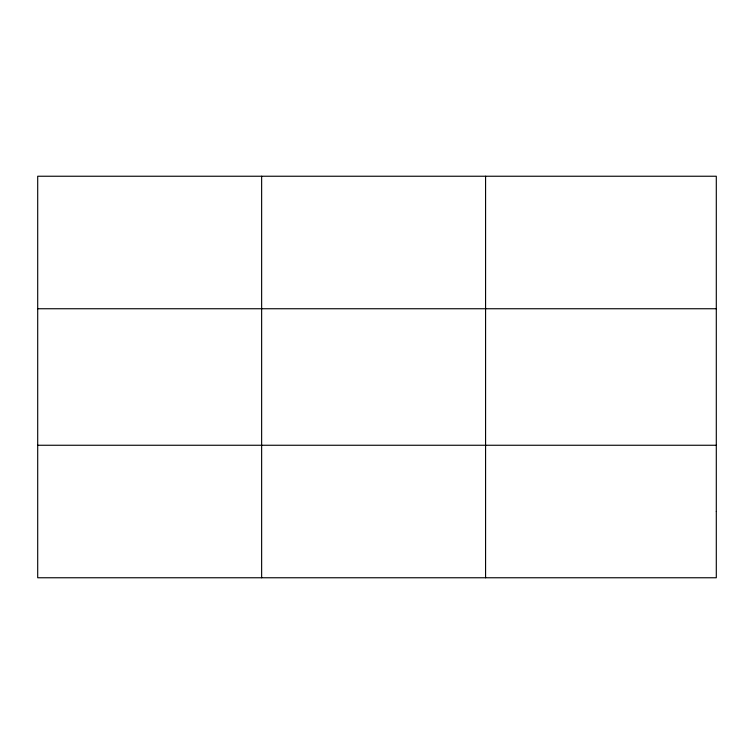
<?xml version="1.0" encoding="UTF-8"?>
<svg xmlns="http://www.w3.org/2000/svg" width="754" height="754" viewBox="0 0 754 754"><rect width="100%" height="100%" fill="white"/><g stroke="black" fill="none" stroke-linecap="round" stroke-linejoin="round"><path stroke-width="1.13" d="M261.638 577.762L261.638 176.238M485.576 577.762L485.576 176.238M37.7 308.744L716.3 308.744M37.7 445.256L716.3 445.256M716.3 511.504L716.3 577.762L37.7 577.762L37.7 176.238L716.3 176.238L716.3 511.504"/></g></svg>
